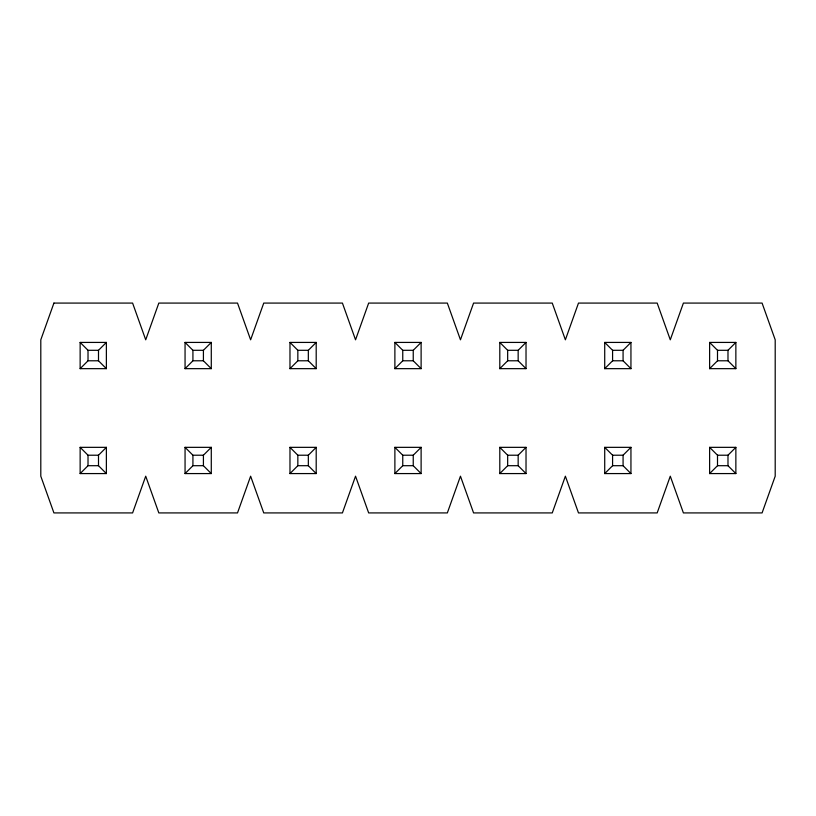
<?xml version="1.0" encoding="UTF-8"?>
<svg xmlns="http://www.w3.org/2000/svg" width="816" height="816" viewBox="0 0 816 816"><rect width="100%" height="100%" fill="white"/><g stroke="black" fill="none" stroke-linecap="round" stroke-linejoin="round"><path stroke-width="1.22" d="M80.141 368.659L88.016 360.784L98.501 360.784L106.376 368.659L80.141 368.659L80.141 342.424L106.376 342.424L106.376 368.659M98.501 360.784L98.501 350.299L106.376 342.424M80.141 473.576L88.016 465.701L98.501 465.701L106.376 473.576L80.141 473.576L80.141 447.341L106.376 447.341L106.376 473.576M98.501 465.701L98.501 455.216L106.376 447.341M185.059 368.659L192.923 360.784L203.419 360.784L211.283 368.659L211.283 342.424L185.059 342.424L185.059 368.659L211.283 368.659M185.059 342.424L192.923 350.299L203.419 350.299L211.283 342.424M185.059 473.576L192.923 465.701L203.419 465.701L211.283 473.576L211.283 447.341L185.059 447.341L185.059 473.576L211.283 473.576M185.059 447.341L192.923 455.216L203.419 455.216L211.283 447.341M289.976 368.659L297.84 360.784L308.336 360.784L316.2 368.659L316.2 342.424L289.976 342.424L289.976 368.659L316.2 368.659M289.976 342.424L297.84 350.299L308.336 350.299L316.2 342.424M289.976 473.576L297.84 465.701L308.336 465.701L316.2 473.576L289.976 473.576L289.976 447.341L316.2 447.341L316.2 473.576M289.976 447.341L297.84 455.216L308.336 455.216L316.2 447.341M394.883 368.659L402.757 360.784L413.243 360.784L421.117 368.659L421.117 342.424L394.883 342.424L394.883 368.659L421.117 368.659M394.883 342.424L402.757 350.299L413.243 350.299L421.117 342.424M394.883 473.576L402.757 465.701L413.243 465.701L421.117 473.576L421.117 447.341L394.883 447.341L394.883 473.576L421.117 473.576M394.883 447.341L402.757 455.216L413.243 455.216L421.117 447.341M499.8 368.659L507.664 360.784L518.16 360.784L526.024 368.659L526.024 342.424L499.8 342.424L499.8 368.659L526.024 368.659M499.8 342.424L507.664 350.299L518.16 350.299L526.024 342.424M499.8 473.576L507.664 465.701L518.16 465.701L526.024 473.576L526.024 447.341L499.8 447.341L499.8 473.576L526.024 473.576M499.8 447.341L507.664 455.216L518.16 455.216L526.024 447.341M604.717 368.659L612.581 360.784L612.581 350.299L604.717 342.424L630.941 342.424L630.941 368.659L604.717 368.659L604.717 342.424M630.941 368.659L623.077 360.784L623.077 350.299L630.941 342.424M604.717 473.576L612.581 465.701L612.581 455.216L604.717 447.341L630.941 447.341L630.941 473.576L604.717 473.576L604.717 447.341M630.941 473.576L623.077 465.701L623.077 455.216L630.941 447.341M709.624 368.659L717.499 360.784L717.499 350.299L709.624 342.424L735.859 342.424L735.859 368.659L709.624 368.659L709.624 342.424M735.859 368.659L727.984 360.784L727.984 350.299L735.859 342.424M709.624 473.576L717.499 465.701L717.499 455.216L709.624 447.341L735.859 447.341L735.859 473.576L709.624 473.576L709.624 447.341M735.859 473.576L727.984 465.701L727.984 455.216L735.859 447.341M80.141 342.424L88.016 350.299L98.501 350.299M612.581 350.299L623.077 350.299M717.499 350.299L727.984 350.299M612.581 360.784L623.077 360.784M717.499 360.784L727.984 360.784M80.141 447.341L88.016 455.216L98.501 455.216M612.581 455.216L623.077 455.216M717.499 455.216L727.984 455.216M612.581 465.701L623.077 465.701M717.499 465.701L727.984 465.701M518.16 350.299L518.16 360.784M518.16 455.216L518.16 465.701M507.664 350.299L507.664 360.784M507.664 455.216L507.664 465.701M413.243 350.299L413.243 360.784M413.243 455.216L413.243 465.701M402.757 350.299L402.757 360.784M402.757 455.216L402.757 465.701M308.336 350.299L308.336 360.784M308.336 455.216L308.336 465.701M297.84 350.299L297.84 360.784M297.84 455.216L297.84 465.701M203.419 350.299L203.419 360.784M203.419 455.216L203.419 465.701M192.923 350.299L192.923 360.784M192.923 455.216L192.923 465.701M88.016 350.299L88.016 360.784M88.016 455.216L88.016 465.701M53.917 303.083L40.8 339.803L40.8 476.197L53.917 512.917L132.6 512.917L145.717 476.197L158.824 512.917L237.517 512.917L250.624 476.197L263.741 512.917L342.424 512.917L355.541 476.197L368.659 512.917L447.341 512.917L460.459 476.197L473.576 512.917L552.259 512.917L565.376 476.197L578.483 512.917L657.176 512.917L670.283 476.197L683.4 512.917L762.083 512.917L775.2 476.197L775.2 339.803L762.083 303.083L683.4 303.083L670.283 339.803L657.176 303.083L578.483 303.083L565.376 339.803L552.259 303.083L473.576 303.083L460.459 339.803L447.341 303.083L368.659 303.083L355.541 339.803L342.424 303.083L263.741 303.083L250.624 339.803L237.517 303.083L158.824 303.083L145.717 339.803L132.6 303.083L53.917 303.083"/></g></svg>
